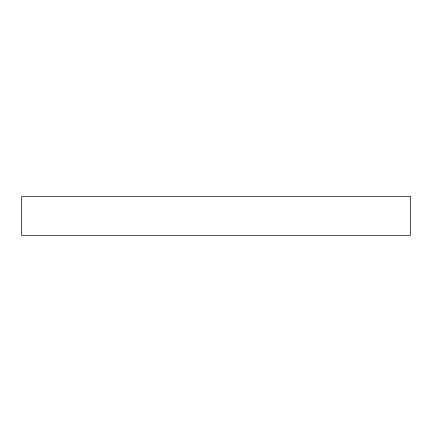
<?xml version="1.0" encoding="UTF-8"?>
<svg xmlns="http://www.w3.org/2000/svg" width="432" height="432" viewBox="0 0 432 432"><rect width="100%" height="100%" fill="white"/><g stroke="black" fill="none" stroke-linecap="round" stroke-linejoin="round"><path stroke-width="0.65" d="M410.4 196.56L21.6 196.56L21.6 235.44L410.4 235.44L410.4 196.56"/></g></svg>
